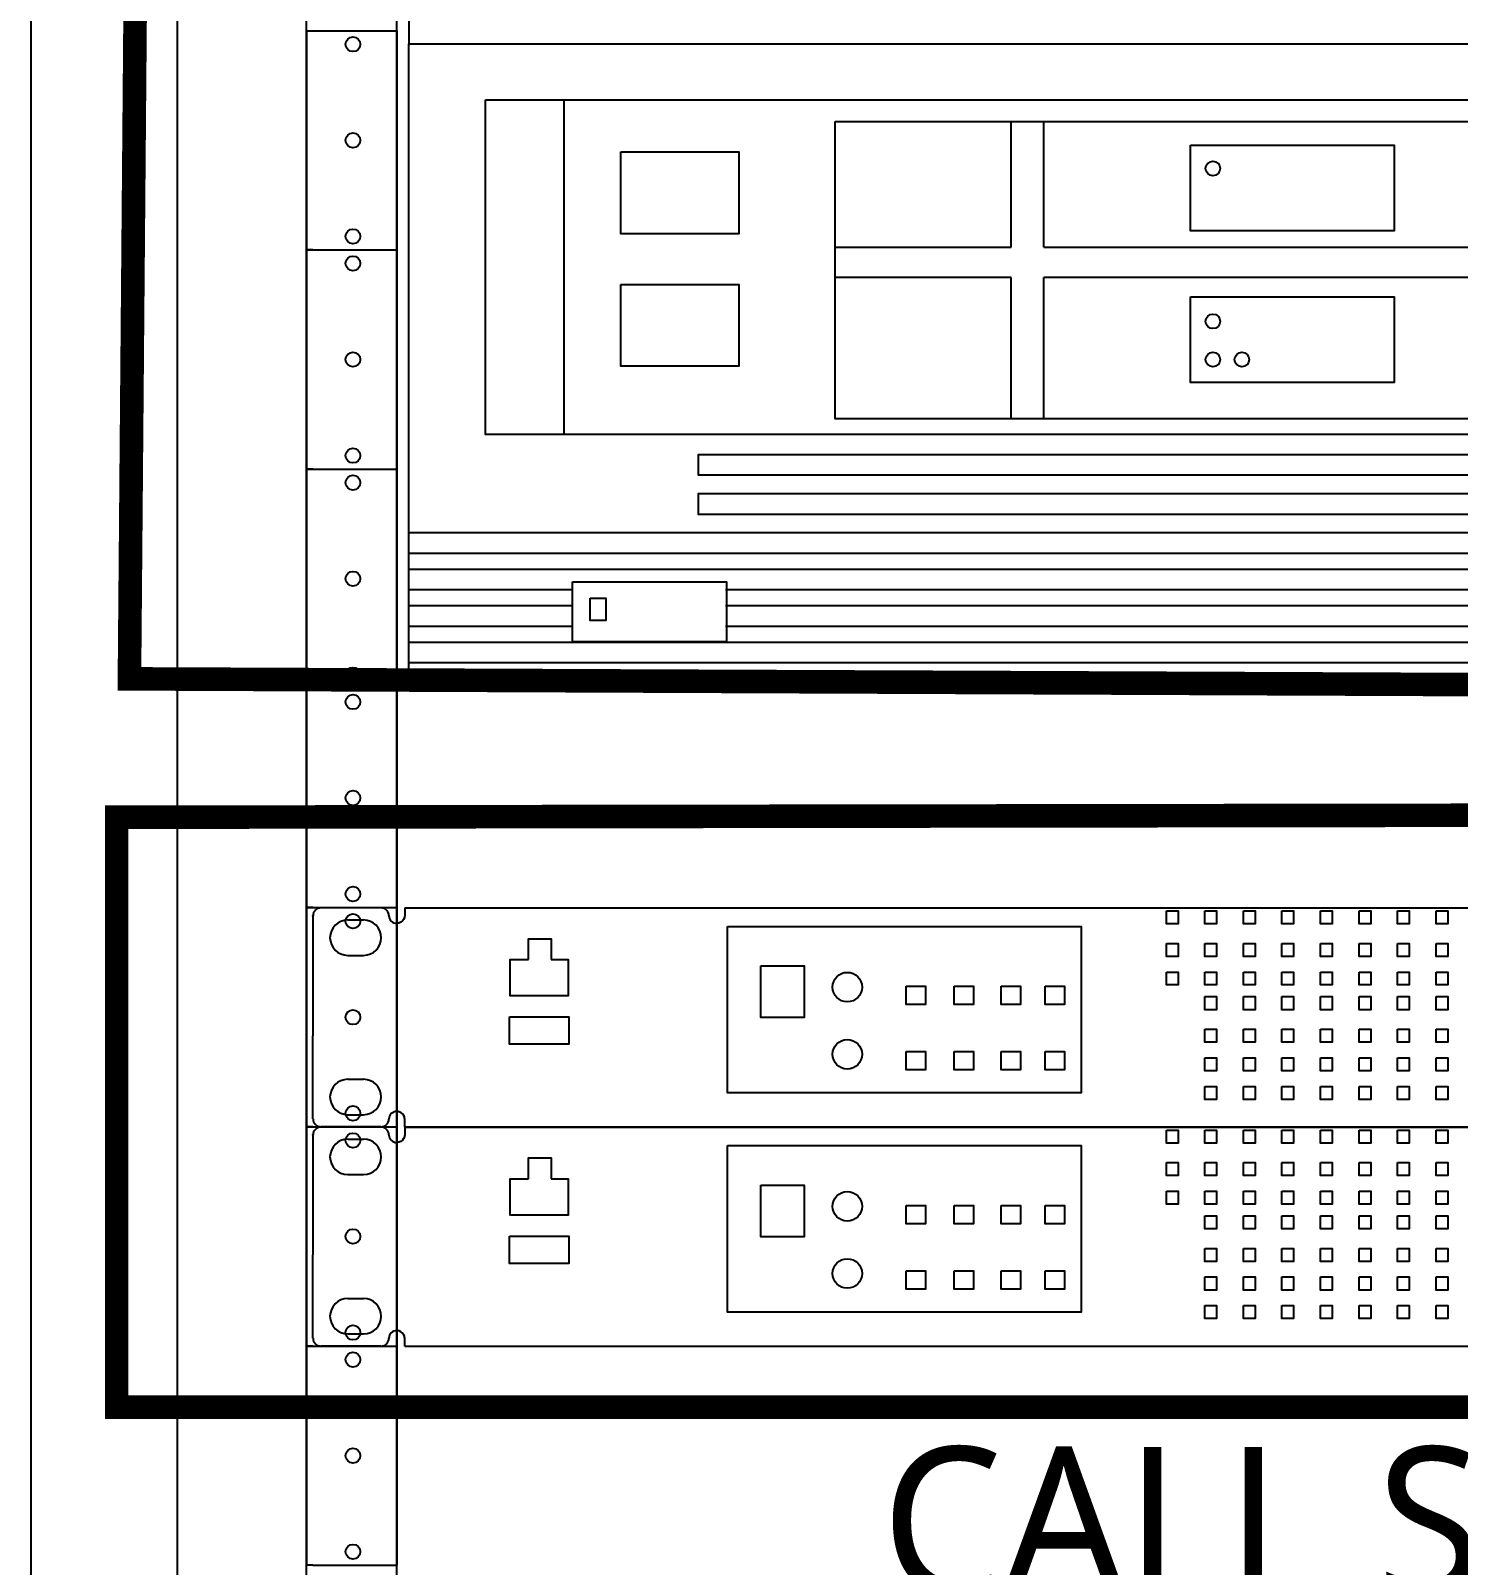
# Model space of a CAD drawing. Header units: millimetres. Extents: x 841 to 1682, y 0 to 594.
# Drawn here: x 1114.9 to 1136.59, y 377.34 to 400.65 of the extents above; entities that cross this region are included whole.
import ezdxf
from ezdxf.enums import TextEntityAlignment as Align

# ---------------------------------------------------------------- set-up
doc = ezdxf.new("R2010")
doc.units = ezdxf.units.MM
doc.linetypes.add('DA3', pattern=[3, 2, -1])
doc.layers.add('A', color=4, linetype='Continuous')
doc.layers.add('SOL3', color=44, linetype='Continuous')
doc.styles.add('sukwoo', font='malgun.ttf')

# ---------------------------------------------------------------- blocks, each defined once
blk = doc.blocks.new('틀')
at = {"layer": 'A', "color": 8}
for p, q in [((6585.4, 6095.63), (6585.4, 6051.13)), ((6585.4, 6095.63), (6603.73, 6095.63)), ((6603.73, 6095.63), (6603.73, 6051.13)), ((6586.73, 6051.13), (6585.4, 6051.13)), ((6586.73, 6051.13), (6603.73, 6051.13))]:
    blk.add_line(p, q, dxfattribs=at)
for centre in [(6594.83, 6092.88), (6594.83, 6073.38), (6594.83, 6053.88)]:
    blk.add_circle(centre, 1.5, dxfattribs=at)
blk = doc.blocks.new('bl')
at = {"layer": 'A'}
for p, q in [((10824.97, 2138.2, 44.46), (10812.78, 2138.2, 44.46)), ((10829.78, 2138.2, 41.32), (11280.62, 2138.2, 41.32)), ((10811.17, 2136.6, 44.46), (10811.17, 2136.3, 44.46)), ((10811.17, 2136.3, 44.46), (10811.17, 2119.42, 44.46)), ((10818.21, 2135.74, 44.46), (10821.42, 2135.74, 44.46)), ((10818.21, 2128.55, 44.46), (10821.42, 2128.55, 44.46)), ((10811.17, 2119.42, 44.46), (10811.17, 2112.24, 42.92)), ((10811.17, 2095.36, 44.46), (10811.17, 2112.24, 44.46)), ((10811.17, 2095.36, 42.92), (10811.17, 2112.24, 42.92)), ((10818.21, 2103.41, 44.46), (10821.42, 2103.41, 44.46)), ((10824.97, 2093.75, 44.46), (10812.78, 2093.75, 44.46)), ((10818.21, 2096.22, 44.46), (10821.42, 2096.22, 44.46)), ((10829.78, 2093.75, 41.32), (11280.62, 2093.75, 41.32))]:
    blk.add_line(p, q, dxfattribs=at)
for points in [[(10829.78, 2136.66, 44.02), (10829.73, 2136.27, 44.22), (10829.58, 2135.88, 44.35), (10829.34, 2135.56, 44.42), (10829.02, 2135.3, 44.46), (10828.62, 2135.12, 44.46), (10828.18, 2135.06, 44.46)], [(10829.78, 2136.66, 41.32), (10829.78, 2136.6, 41.76), (10829.77, 2136.42, 42.15), (10829.71, 2136.17, 42.47), (10829.57, 2135.87, 42.7), (10829.34, 2135.57, 42.84), (10829.02, 2135.31, 42.91), (10828.63, 2135.13, 42.92), (10828.18, 2135.06, 42.92)], [(10829.78, 2095.29, 44.02), (10829.73, 2095.69, 44.22), (10829.58, 2096.07, 44.35), (10829.34, 2096.4, 44.42), (10829.02, 2096.66, 44.46), (10828.62, 2096.83, 44.46), (10828.18, 2096.9, 44.46)], [(10829.78, 2095.29, 41.32), (10829.78, 2095.36, 41.76), (10829.77, 2095.53, 42.15), (10829.71, 2095.79, 42.47), (10829.57, 2096.09, 42.7), (10829.34, 2096.39, 42.84), (10829.02, 2096.65, 42.91), (10828.63, 2096.83, 42.92), (10828.18, 2096.9, 42.92)]]:
    blk.add_polyline3d(points, dxfattribs=at)
for centre, radius, start, end in [((10812.78, 2136.6, 44.46), 1.6, 90, 180), ((10824.97, 2136.6, 44.46), 1.6, 1.146, 90), ((10818.21, 2132.15, 44.46), 3.59, 90, 270), ((10821.42, 2132.15, 44.46), 3.59, 270, 90), ((10828.18, 2136.66, 44.46), 1.6, 181.146, 270), ((10818.21, 2099.81, 44.46), 3.59, 90, 270), ((10821.42, 2099.81, 44.46), 3.59, 270, 90), ((10828.18, 2095.29, 44.46), 1.6, 90, 178.854), ((10812.78, 2095.36, 44.46), 1.6, 180, 270), ((10824.97, 2095.36, 44.46), 1.6, 270, 358.854)]:
    blk.add_arc(centre, radius, start, end, dxfattribs=at)
at = {"layer": 'A', "extrusion": (1, -1.22461e-16, 0)}
blk.add_arc((2135.06, 41.32, 10829.78), 3.14, 0, 59.3226, dxfattribs=at)
at = {"layer": 'A', "extrusion": (-1, 1.22461e-16, 0)}
blk.add_arc((-2096.9, 41.32, -10829.78), 3.14, 0, 59.3226, dxfattribs=at)
at = {"layer": 'A'}
blk.add_point((10811.17, 2136.6, 44.46), dxfattribs=at)

msp = doc.modelspace()

# ---------------------------------------------------------------- linework, layer by layer
at = {"color": 2}
for p, q in [((1120.645, 400.802), (1120.645, 400.455)), ((1123.001, 399.604), (1123.001, 394.517)), ((1129.797, 397.366), (1129.797, 399.272)), ((1130.291, 397.366), (1130.291, 399.272)), ((1127.118, 397.366), (1129.797, 397.366)), ((1130.291, 397.366), (1144.728, 397.366)), ((1129.797, 396.903), (1127.118, 396.903)), ((1129.797, 394.757), (1129.797, 396.903)), ((1144.728, 396.903), (1130.291, 396.903)), ((1130.291, 394.757), (1130.291, 396.903))]:
    msp.add_line(p, q, dxfattribs=at)
for points in [[(1150.039, 390.812), (1120.645, 390.812), (1120.645, 400.455), (1154.464, 400.455), (1154.464, 390.812), (1153.468, 390.812)], [(1154.464, 393.9), (1125.048, 393.9), (1125.048, 394.216), (1154.464, 394.216)], [(1154.464, 393.306), (1125.048, 393.306), (1125.048, 393.623), (1154.464, 393.623)], [(1120.645, 393.029), (1154.464, 393.029)], [(1154.464, 392.712), (1120.645, 392.712)], [(1120.645, 392.475), (1154.464, 392.475)], [(1123.114, 392.158), (1120.645, 392.158)], [(1154.464, 392.158), (1125.456, 392.158)], [(1120.645, 391.921), (1123.114, 391.921)], [(1125.456, 391.921), (1154.464, 391.921)], [(1123.114, 391.604), (1120.645, 391.604)], [(1150.039, 391.604), (1125.456, 391.604)], [(1120.645, 391.367), (1150.039, 391.367)], [(1150.039, 391.05), (1120.645, 391.05)]]:
    msp.add_lwpolyline(points, dxfattribs=at)
for points in [[(1121.81, 399.604), (1153.524, 399.604), (1153.524, 394.517), (1121.81, 394.517)], [(1127.124, 399.272), (1148.065, 399.272), (1148.065, 394.757), (1127.124, 394.757)], [(1132.522, 398.914), (1135.611, 398.914), (1135.611, 397.615), (1132.522, 397.615)], [(1123.867, 398.813), (1125.66, 398.813), (1125.66, 397.569), (1123.867, 397.569)], [(1123.867, 396.798), (1125.66, 396.798), (1125.66, 395.555), (1123.867, 395.555)], [(1132.522, 396.608), (1135.611, 396.608), (1135.611, 395.309), (1132.522, 395.309)], [(1123.132, 392.284), (1125.474, 392.284), (1125.474, 391.368), (1123.132, 391.368)], [(1123.4, 392.036), (1123.641, 392.036), (1123.641, 391.692), (1123.4, 391.692)]]:
    msp.add_lwpolyline(points, close=True, dxfattribs=at)
for centre in [(1132.859, 398.561), (1132.859, 396.238), (1132.859, 395.658), (1133.3, 395.658)]:
    msp.add_circle(centre, 0.111, dxfattribs=at)
at = {"layer": 'A'}
for p, q in [((1117.128, 488.347), (1117.128, 360.068)), ((1114.904, 488.125), (1114.904, 359.809)), ((1119.092, 364.034), (1119.092, 483.9)), ((1120.464, 364.034), (1120.464, 483.9)), ((1120.464, 397.301), (1120.464, 377.344))]:
    msp.add_line(p, q, dxfattribs=at)
at = {"layer": 'A', "color": 2, "elevation": -0.12}
for points in [[(1132.153, 387.284), (1132.331, 387.284), (1132.331, 387.086), (1132.153, 387.086)], [(1132.738, 387.284), (1132.916, 387.284), (1132.916, 387.086), (1132.738, 387.086)], [(1133.323, 387.284), (1133.501, 387.284), (1133.501, 387.086), (1133.323, 387.086)], [(1133.908, 387.284), (1134.086, 387.284), (1134.086, 387.086), (1133.908, 387.086)], [(1134.494, 387.284), (1134.671, 387.284), (1134.671, 387.086), (1134.494, 387.086)], [(1135.079, 387.284), (1135.257, 387.284), (1135.257, 387.086), (1135.079, 387.086)], [(1135.664, 387.284), (1135.842, 387.284), (1135.842, 387.086), (1135.664, 387.086)], [(1136.249, 387.284), (1136.427, 387.284), (1136.427, 387.086), (1136.249, 387.086)], [(1125.489, 387.048), (1130.859, 387.048), (1130.859, 384.519), (1125.489, 384.519)], [(1132.153, 386.79), (1132.331, 386.79), (1132.331, 386.592), (1132.153, 386.592)], [(1132.738, 386.79), (1132.916, 386.79), (1132.916, 386.592), (1132.738, 386.592)], [(1133.323, 386.79), (1133.501, 386.79), (1133.501, 386.592), (1133.323, 386.592)], [(1133.908, 386.79), (1134.086, 386.79), (1134.086, 386.592), (1133.908, 386.592)], [(1134.494, 386.79), (1134.671, 386.79), (1134.671, 386.592), (1134.494, 386.592)], [(1135.079, 386.79), (1135.257, 386.79), (1135.257, 386.592), (1135.079, 386.592)], [(1135.664, 386.79), (1135.842, 386.79), (1135.842, 386.592), (1135.664, 386.592)], [(1136.249, 386.79), (1136.427, 386.79), (1136.427, 386.592), (1136.249, 386.592)], [(1125.993, 386.447), (1126.65, 386.447), (1126.65, 385.665), (1125.993, 385.665)], [(1132.153, 386.355), (1132.331, 386.355), (1132.331, 386.158), (1132.153, 386.158)], [(1132.738, 386.355), (1132.916, 386.355), (1132.916, 386.158), (1132.738, 386.158)], [(1133.323, 386.355), (1133.501, 386.355), (1133.501, 386.158), (1133.323, 386.158)], [(1133.908, 386.355), (1134.086, 386.355), (1134.086, 386.158), (1133.908, 386.158)], [(1134.494, 386.355), (1134.671, 386.355), (1134.671, 386.158), (1134.494, 386.158)], [(1135.079, 386.355), (1135.257, 386.355), (1135.257, 386.158), (1135.079, 386.158)], [(1135.664, 386.355), (1135.842, 386.355), (1135.842, 386.158), (1135.664, 386.158)], [(1136.249, 386.355), (1136.427, 386.355), (1136.427, 386.158), (1136.249, 386.158)], [(1128.202, 386.14), (1128.496, 386.14), (1128.496, 385.86), (1128.202, 385.86)], [(1128.929, 386.14), (1129.223, 386.14), (1129.223, 385.86), (1128.929, 385.86)], [(1129.642, 386.14), (1129.936, 386.14), (1129.936, 385.86), (1129.642, 385.86)], [(1130.313, 386.14), (1130.607, 386.14), (1130.607, 385.86), (1130.313, 385.86)], [(1132.738, 385.981), (1132.916, 385.981), (1132.916, 385.783), (1132.738, 385.783)], [(1133.323, 385.981), (1133.501, 385.981), (1133.501, 385.783), (1133.323, 385.783)], [(1133.908, 385.981), (1134.086, 385.981), (1134.086, 385.783), (1133.908, 385.783)], [(1134.494, 385.981), (1134.671, 385.981), (1134.671, 385.783), (1134.494, 385.783)], [(1135.079, 385.981), (1135.257, 385.981), (1135.257, 385.783), (1135.079, 385.783)], [(1135.664, 385.981), (1135.842, 385.981), (1135.842, 385.783), (1135.664, 385.783)], [(1136.249, 385.981), (1136.427, 385.981), (1136.427, 385.783), (1136.249, 385.783)], [(1122.177, 385.675), (1123.077, 385.675), (1123.077, 385.259), (1122.177, 385.259)], [(1132.738, 385.487), (1132.916, 385.487), (1132.916, 385.29), (1132.738, 385.29)], [(1133.323, 385.487), (1133.501, 385.487), (1133.501, 385.29), (1133.323, 385.29)], [(1133.908, 385.487), (1134.086, 385.487), (1134.086, 385.29), (1133.908, 385.29)], [(1134.494, 385.487), (1134.671, 385.487), (1134.671, 385.29), (1134.494, 385.29)], [(1135.079, 385.487), (1135.257, 385.487), (1135.257, 385.29), (1135.079, 385.29)], [(1135.664, 385.487), (1135.842, 385.487), (1135.842, 385.29), (1135.664, 385.29)], [(1136.249, 385.487), (1136.427, 385.487), (1136.427, 385.29), (1136.249, 385.29)], [(1128.202, 385.148), (1128.496, 385.148), (1128.496, 384.868), (1128.202, 384.868)], [(1128.929, 385.148), (1129.223, 385.148), (1129.223, 384.868), (1128.929, 384.868)], [(1129.642, 385.148), (1129.936, 385.148), (1129.936, 384.868), (1129.642, 384.868)], [(1130.313, 385.148), (1130.607, 385.148), (1130.607, 384.868), (1130.313, 384.868)], [(1132.738, 385.053), (1132.916, 385.053), (1132.916, 384.855), (1132.738, 384.855)], [(1133.323, 385.053), (1133.501, 385.053), (1133.501, 384.855), (1133.323, 384.855)], [(1133.908, 385.053), (1134.086, 385.053), (1134.086, 384.855), (1133.908, 384.855)], [(1134.494, 385.053), (1134.671, 385.053), (1134.671, 384.855), (1134.494, 384.855)], [(1135.079, 385.053), (1135.257, 385.053), (1135.257, 384.855), (1135.079, 384.855)], [(1135.664, 385.053), (1135.842, 385.053), (1135.842, 384.855), (1135.664, 384.855)], [(1136.249, 385.053), (1136.427, 385.053), (1136.427, 384.855), (1136.249, 384.855)], [(1132.738, 384.618), (1132.916, 384.618), (1132.916, 384.421), (1132.738, 384.421)], [(1133.323, 384.618), (1133.501, 384.618), (1133.501, 384.421), (1133.323, 384.421)], [(1133.908, 384.618), (1134.086, 384.618), (1134.086, 384.421), (1133.908, 384.421)], [(1134.494, 384.618), (1134.671, 384.618), (1134.671, 384.421), (1134.494, 384.421)], [(1135.079, 384.618), (1135.257, 384.618), (1135.257, 384.421), (1135.079, 384.421)], [(1135.664, 384.618), (1135.842, 384.618), (1135.842, 384.421), (1135.664, 384.421)], [(1136.249, 384.618), (1136.427, 384.618), (1136.427, 384.421), (1136.249, 384.421)], [(1132.153, 383.954), (1132.331, 383.954), (1132.331, 383.756), (1132.153, 383.756)], [(1132.738, 383.954), (1132.916, 383.954), (1132.916, 383.756), (1132.738, 383.756)], [(1133.323, 383.954), (1133.501, 383.954), (1133.501, 383.756), (1133.323, 383.756)], [(1133.908, 383.954), (1134.086, 383.954), (1134.086, 383.756), (1133.908, 383.756)], [(1134.494, 383.954), (1134.671, 383.954), (1134.671, 383.756), (1134.494, 383.756)], [(1135.079, 383.954), (1135.257, 383.954), (1135.257, 383.756), (1135.079, 383.756)], [(1135.664, 383.954), (1135.842, 383.954), (1135.842, 383.756), (1135.664, 383.756)], [(1136.249, 383.954), (1136.427, 383.954), (1136.427, 383.756), (1136.249, 383.756)], [(1125.489, 383.718), (1130.859, 383.718), (1130.859, 381.189), (1125.489, 381.189)], [(1132.153, 383.46), (1132.331, 383.46), (1132.331, 383.263), (1132.153, 383.263)], [(1132.738, 383.46), (1132.916, 383.46), (1132.916, 383.263), (1132.738, 383.263)], [(1133.323, 383.46), (1133.501, 383.46), (1133.501, 383.263), (1133.323, 383.263)], [(1133.908, 383.46), (1134.086, 383.46), (1134.086, 383.263), (1133.908, 383.263)], [(1134.494, 383.46), (1134.671, 383.46), (1134.671, 383.263), (1134.494, 383.263)], [(1135.079, 383.46), (1135.257, 383.46), (1135.257, 383.263), (1135.079, 383.263)], [(1135.664, 383.46), (1135.842, 383.46), (1135.842, 383.263), (1135.664, 383.263)], [(1136.249, 383.46), (1136.427, 383.46), (1136.427, 383.263), (1136.249, 383.263)], [(1125.993, 383.117), (1126.65, 383.117), (1126.65, 382.335), (1125.993, 382.335)], [(1132.153, 383.026), (1132.331, 383.026), (1132.331, 382.828), (1132.153, 382.828)], [(1132.738, 383.026), (1132.916, 383.026), (1132.916, 382.828), (1132.738, 382.828)], [(1133.323, 383.026), (1133.501, 383.026), (1133.501, 382.828), (1133.323, 382.828)], [(1133.908, 383.026), (1134.086, 383.026), (1134.086, 382.828), (1133.908, 382.828)], [(1134.494, 383.026), (1134.671, 383.026), (1134.671, 382.828), (1134.494, 382.828)], [(1135.079, 383.026), (1135.257, 383.026), (1135.257, 382.828), (1135.079, 382.828)], [(1135.664, 383.026), (1135.842, 383.026), (1135.842, 382.828), (1135.664, 382.828)], [(1136.249, 383.026), (1136.427, 383.026), (1136.427, 382.828), (1136.249, 382.828)], [(1128.202, 382.81), (1128.496, 382.81), (1128.496, 382.531), (1128.202, 382.531)], [(1128.929, 382.81), (1129.223, 382.81), (1129.223, 382.531), (1128.929, 382.531)], [(1129.642, 382.81), (1129.936, 382.81), (1129.936, 382.531), (1129.642, 382.531)], [(1130.313, 382.81), (1130.607, 382.81), (1130.607, 382.531), (1130.313, 382.531)], [(1132.738, 382.651), (1132.916, 382.651), (1132.916, 382.454), (1132.738, 382.454)], [(1133.323, 382.651), (1133.501, 382.651), (1133.501, 382.454), (1133.323, 382.454)], [(1133.908, 382.651), (1134.086, 382.651), (1134.086, 382.454), (1133.908, 382.454)], [(1134.494, 382.651), (1134.671, 382.651), (1134.671, 382.454), (1134.494, 382.454)], [(1135.079, 382.651), (1135.257, 382.651), (1135.257, 382.454), (1135.079, 382.454)], [(1135.664, 382.651), (1135.842, 382.651), (1135.842, 382.454), (1135.664, 382.454)], [(1136.249, 382.651), (1136.427, 382.651), (1136.427, 382.454), (1136.249, 382.454)], [(1122.177, 382.345), (1123.077, 382.345), (1123.077, 381.929), (1122.177, 381.929)], [(1132.738, 382.157), (1132.916, 382.157), (1132.916, 381.96), (1132.738, 381.96)], [(1133.323, 382.157), (1133.501, 382.157), (1133.501, 381.96), (1133.323, 381.96)], [(1133.908, 382.157), (1134.086, 382.157), (1134.086, 381.96), (1133.908, 381.96)], [(1134.494, 382.157), (1134.671, 382.157), (1134.671, 381.96), (1134.494, 381.96)], [(1135.079, 382.157), (1135.257, 382.157), (1135.257, 381.96), (1135.079, 381.96)], [(1135.664, 382.157), (1135.842, 382.157), (1135.842, 381.96), (1135.664, 381.96)], [(1136.249, 382.157), (1136.427, 382.157), (1136.427, 381.96), (1136.249, 381.96)], [(1128.202, 381.818), (1128.496, 381.818), (1128.496, 381.538), (1128.202, 381.538)], [(1128.929, 381.818), (1129.223, 381.818), (1129.223, 381.538), (1128.929, 381.538)], [(1129.642, 381.818), (1129.936, 381.818), (1129.936, 381.538), (1129.642, 381.538)], [(1130.313, 381.818), (1130.607, 381.818), (1130.607, 381.538), (1130.313, 381.538)], [(1132.738, 381.723), (1132.916, 381.723), (1132.916, 381.525), (1132.738, 381.525)], [(1133.323, 381.723), (1133.501, 381.723), (1133.501, 381.525), (1133.323, 381.525)], [(1133.908, 381.723), (1134.086, 381.723), (1134.086, 381.525), (1133.908, 381.525)], [(1134.494, 381.723), (1134.671, 381.723), (1134.671, 381.525), (1134.494, 381.525)], [(1135.079, 381.723), (1135.257, 381.723), (1135.257, 381.525), (1135.079, 381.525)], [(1135.664, 381.723), (1135.842, 381.723), (1135.842, 381.525), (1135.664, 381.525)], [(1136.249, 381.723), (1136.427, 381.723), (1136.427, 381.525), (1136.249, 381.525)], [(1132.738, 381.288), (1132.916, 381.288), (1132.916, 381.091), (1132.738, 381.091)], [(1133.323, 381.288), (1133.501, 381.288), (1133.501, 381.091), (1133.323, 381.091)], [(1133.908, 381.288), (1134.086, 381.288), (1134.086, 381.091), (1133.908, 381.091)], [(1134.494, 381.288), (1134.671, 381.288), (1134.671, 381.091), (1134.494, 381.091)], [(1135.079, 381.288), (1135.257, 381.288), (1135.257, 381.091), (1135.079, 381.091)], [(1135.664, 381.288), (1135.842, 381.288), (1135.842, 381.091), (1135.664, 381.091)], [(1136.249, 381.288), (1136.427, 381.288), (1136.427, 381.091), (1136.249, 381.091)]]:
    msp.add_lwpolyline(points, close=True, dxfattribs=at)
for points in [[(1122.463, 386.545), (1122.463, 386.861), (1122.81, 386.861), (1122.81, 386.545)], [(1122.81, 386.545), (1123.067, 386.545), (1123.067, 385.991), (1122.186, 385.991), (1122.186, 386.545), (1122.463, 386.545)], [(1122.463, 383.215), (1122.463, 383.531), (1122.81, 383.531), (1122.81, 383.215)], [(1122.81, 383.215), (1123.067, 383.215), (1123.067, 382.661), (1122.186, 382.661), (1122.186, 383.215), (1122.463, 383.215)]]:
    msp.add_lwpolyline(points, dxfattribs=at)
at = {"layer": 'A', "color": 2}
for centre in [(1127.307, 386.126, -0.12), (1127.307, 385.106, -0.12), (1127.307, 382.796, -0.12), (1127.307, 381.776, -0.12)]:
    msp.add_circle(centre, 0.224, dxfattribs=at)
at = {"layer": 'SOL3', "linetype": 'DA3', "const_width": 0.358}
for points in [[(1117.128, 475.602), (1157.577, 475.088), (1157.577, 390.632), (1116.404, 390.808)], [(1116.21, 388.706), (1158.465, 388.768), (1158.465, 379.746), (1116.21, 379.746)]]:
    msp.add_lwpolyline(points, close=True, dxfattribs=at)

# ---------------------------------------------------------------- block references
at = {"layer": 'A'}
for name, p, xscale, yscale, zscale in [('틀', (626.316, -55.475), 0.07482860848722339, 0.07482860848722339, 0.07482860848722339), ('틀', (626.316, -58.804), 0.07482860848722339, 0.07482860848722339, 0.07482860848722339), ('틀', (626.316, -62.134), 0.07482860848722339, 0.07482860848722339, 0.07482860848722339), ('틀', (626.316, -65.464), 0.07482860848722339, 0.07482860848722339, 0.07482860848722339), ('틀', (626.316, -68.794), 0.07482860848722339, 0.07482860848722339, 0.07482860848722339), ('bl', (310.207, 227.331, -3.212), 0.07482860861546214, 0.07482860861546214, 0.07482860861546214), ('틀', (626.316, -72.124), 0.07482860848722339, 0.07482860848722339, 0.07482860848722339), ('bl', (310.207, 224.001, -3.212), 0.07482860861546214, 0.07482860861546214, 0.07482860861546214), ('틀', (626.316, -75.454), 0.07482860848722339, 0.07482860848722339, 0.07482860848722339)]:
    msp.add_blockref(name, p, dxfattribs=dict(at, xscale=xscale, yscale=yscale, zscale=zscale))

# ---------------------------------------------------------------- texts
at = {"layer": 'A', "color": 2, "style": 'sukwoo'}
msp.add_text('CALL SERVER', height=2.24, dxfattribs=at).set_placement((1136.696, 378.023), align=Align.MIDDLE_CENTER)

doc.saveas('drawing.dxf')
